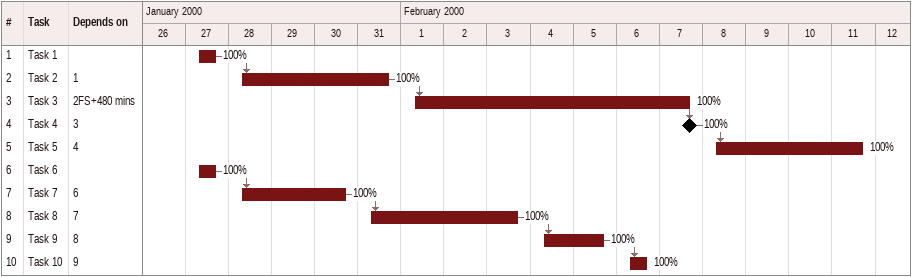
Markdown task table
| ID | Task | Start | Finish | Predecessors | % complete |
|---|---|---|---|---|---|
| 1 | Task 1 | 2000-01-27 | 2000-01-27 |  | 100 |
| 2 | Task 2 | 2000-01-28 | 2000-01-31 | 1 | 100 |
| 3 | Task 3 | 2000-02-01 | 2000-02-07 | 2FS+480min | 100 |
| 4 | Task 4 (milestone) | 2000-02-07 | 2000-02-07 | 3 | 100 |
| 5 | Task 5 | 2000-02-08 | 2000-02-11 | 4 | 100 |
| 6 | Task 6 | 2000-01-27 | 2000-01-27 |  | 100 |
| 7 | Task 7 | 2000-01-28 | 2000-01-30 | 6 | 100 |
| 8 | Task 8 | 2000-01-31 | 2000-02-03 | 7 | 100 |
| 9 | Task 9 | 2000-02-04 | 2000-02-05 | 8 | 100 |
| 10 | Task 10 | 2000-02-06 | 2000-02-06 | 9 | 100 |
